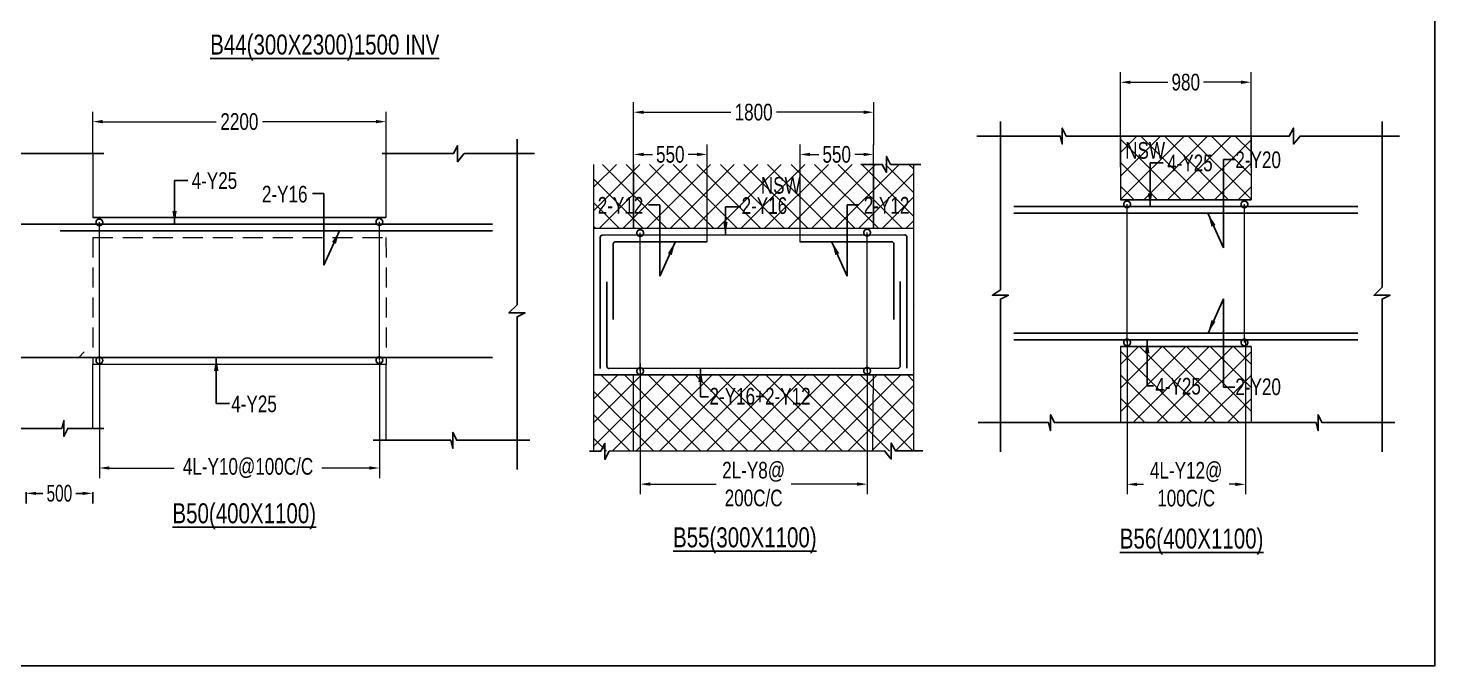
# Model space of a CAD drawing. Header units: millimetres. Extents: x -9667 to 132562, y -132456 to -91255.
# Drawn here: x 14493 to 25043, y -118688 to -113904 of the extents above; entities that cross this region are included whole.
import ezdxf

# ---------------------------------------------------------------- set-up
doc = ezdxf.new("R2010")
doc.units = ezdxf.units.MM
doc.header["$LTSCALE"] = 100
doc.header["$MEASUREMENT"] = 0
doc.linetypes.add('CONTINU', pattern=[0])
doc.linetypes.add('HIDDEN', pattern=[0.375, 0.25, -0.125])
doc.layers.get('Defpoints').update_dxf_attribs({"color": 1, "lineweight": 0})
for name, color, linetype in [('-S-ARROW', 253, 'Continuous'), ('-S-BMNO', 1, 'Continuous'), ('-S-MISC', 8, 'Continuous'), ('-STR-BEAM', 7, 'CONTINU'), ('-STR-REINF', 3, 'Continuous')]:
    doc.layers.add(name, color=color, linetype=linetype)
for name, color, linetype, lineweight in [('-S-STIRRUPS DIM', 6, 'Continuous', 9), ('-S-STIRUP', 11, 'Continuous', 9), ('-S-TEXT', 6, 'Continuous', 0), ('-STR-COLUMN', 5, 'HIDDEN', 13), ('S-COL HATCH', 9, 'Continuous', 0), ('SLAB LINE', 254, 'HIDDEN', 20)]:
    doc.layers.add(name, color=color, linetype=linetype, lineweight=lineweight)
doc.styles.add('BEAM-LS', font='romans.shx', dxfattribs={"width": 0.8})
doc.styles.add('SOBHA', font='swisscl.ttf', dxfattribs={"width": 0.9})
doc.styles.add('sobha.sed', font='swisscl.ttf')
doc.dimstyles.new('S-50', dxfattribs={"dimscale": 50, "dimtxt": 2.5, "dimasz": 2, "dimexe": 0.5, "dimexo": 0.25, "dimgap": 0.25, "dimtad": 0, "dimdec": 0, "dimrnd": 0.0005, "dimzin": 0, "dimdsep": 46, "dimtxsty": 'sobha.sed', "dimblk": 'OBLIQUE', "dimcen": 0.09, "dimclrd": 8, "dimclre": 8, "dimclrt": 6, "dimadec": 0, "dimazin": 0, "dimtfac": 1, "dimtdec": 0, "dimtofl": 0, "dimtmove": 2, "dimatfit": 3, "dimfxl": 0.18, "dimtolj": 1, "dimtzin": 0, "dimlwd": -1, "dimlwe": -1, "dimarcsym": 0})
doc.dimstyles.new('S-DIM50', dxfattribs={"dimscale": 50, "dimtxt": 2.5, "dimasz": 1.5, "dimexe": 1.5, "dimexo": 1, "dimgap": 0.5, "dimtad": 0, "dimdec": 0, "dimzin": 0, "dimdsep": 46, "dimtxsty": 'SOBHA', "dimcen": 0.09, "dimclrd": 256, "dimclre": 256, "dimclrt": 6, "dimadec": 5, "dimazin": 0, "dimtfac": 1, "dimtdec": 0, "dimtofl": 0, "dimtmove": 0, "dimatfit": 3, "dimfxl": 0.18, "dimtolj": 1, "dimtzin": 0, "dimlwd": -1, "dimlwe": -1, "dimarcsym": 0})
doc.dimstyles.new('STIRUP', dxfattribs={"dimscale": 50, "dimtxt": 2.5, "dimasz": 2.2, "dimexe": 0, "dimexo": 0, "dimgap": 0.5, "dimtad": 0, "dimdec": 0, "dimzin": 0, "dimdsep": 46, "dimtxsty": 'BEAM-LS', "dimblk": 'DOTSMALL', "dimcen": 0.09, "dimclrd": 256, "dimclre": 256, "dimclrt": 256, "dimadec": 5, "dimazin": 0, "dimtfac": 1, "dimtdec": 0, "dimtofl": 0, "dimtmove": 0, "dimatfit": 3, "dimldrblk": 'DOTSMALL', "dimfxl": 0, "dimfxlon": 1, "dimtolj": 1, "dimtzin": 0, "dimlwd": -1, "dimlwe": -1, "dimarcsym": 0})
pattern_1 = [(45, (279774.72, 2578.47), (-88.38835, 88.38835), []), (135, (279774.72, 2578.47), (-88.38835, -88.38835), [])]

# ---------------------------------------------------------------- blocks, each defined once
blk = doc.blocks.new('*D43')
at = {"layer": '-S-STIRRUPS DIM', "color": 251, "transparency": 16777216}
for p, q in [((14977, -114846), (14977, -114531)), ((17177, -114846), (17177, -114531)), ((15052, -114606), (15903, -114606)), ((17102, -114606), (16250, -114606))]:
    blk.add_line(p, q, dxfattribs=at)
for points in [[(15052, -114593), (15052, -114618), (14977, -114606)], [(17102, -114593), (17102, -114618), (17177, -114606)]]:
    blk.add_solid(points, dxfattribs=at)
at = {"layer": 'Defpoints', "color": 0, "transparency": 16777216}
for p in [(17177, -114606), (14977, -114846, 0), (17177, -114846, 0)]:
    blk.add_point(p, dxfattribs=at)
at = {"layer": '-S-STIRRUPS DIM', "color": 6, "transparency": 16777216, "insert": (16077, -114606), "char_height": 125, "attachment_point": 5, "style": 'sobha.sed'}
blk.add_mtext('\\A1;2200', dxfattribs=at)
blk = doc.blocks.new('*D85')
at = {"layer": '-S-STIRRUPS DIM', "color": 251, "transparency": 16777216}
for p, q in [((22685, -114946), (22685, -114235)), ((23665, -114953), (23665, -114235)), ((22760, -114310), (23041, -114310)), ((23590, -114310), (23309, -114310))]:
    blk.add_line(p, q, dxfattribs=at)
for points in [[(22760, -114298), (22760, -114323), (22685, -114310)], [(23590, -114298), (23590, -114323), (23665, -114310)]]:
    blk.add_solid(points, dxfattribs=at)
at = {"layer": 'Defpoints', "color": 0, "transparency": 16777216}
for p in [(23665, -114310), (22685, -114946), (23665, -114953)]:
    blk.add_point(p, dxfattribs=at)
at = {"layer": '-S-STIRRUPS DIM', "color": 6, "transparency": 16777216, "insert": (23175, -114310), "char_height": 125, "attachment_point": 5, "style": 'sobha.sed'}
blk.add_mtext('\\A1;980', dxfattribs=at)
blk = doc.blocks.new('_Oblique')
at = {"color": 0, "linetype": 'ByBlock', "lineweight": -2}
blk.add_line((-0.5, -0.5), (0.5, 0.5), dxfattribs=at)
blk = doc.blocks.new('*D86')
at = {"layer": '-S-STIRRUPS DIM', "color": 251, "transparency": 16777216}
for p, q in [((22735, -116251), (22735, -117401)), ((23622, -116243), (23622, -117401)), ((22810, -117326), (22857, -117326)), ((23547, -117326), (23500, -117326))]:
    blk.add_line(p, q, dxfattribs=at)
for points in [[(22810, -117314), (22810, -117339), (22735, -117326)], [(23547, -117314), (23547, -117339), (23622, -117326)]]:
    blk.add_solid(points, dxfattribs=at)
at = {"layer": 'Defpoints', "color": 0, "transparency": 16777216}
for p in [(22735, -116251, 0), (23622, -116243, 0), (22735, -117326)]:
    blk.add_point(p, dxfattribs=at)
at = {"layer": '-S-STIRRUPS DIM', "color": 6, "transparency": 16777216, "insert": (23178, -117326), "char_height": 125, "attachment_point": 5, "style": 'sobha.sed'}
blk.add_mtext('\\A1;4L-Y12@\\P100C/C', dxfattribs=at)
blk = doc.blocks.new('_DotSmall')
at = {"color": 0, "linetype": 'ByBlock', "const_width": 0.5}
blk.add_lwpolyline([(-0.0625, 0, 1), (0.0625, 0, 1)], format="xyb", close=True, dxfattribs=at)
blk = doc.blocks.new('*D87')
at = {"layer": '-S-STIRUP', "ltscale": 100, "transparency": 16777216}
blk.add_line((23615, -116262), (23615, -115226), dxfattribs=at)
at = {"layer": 'Defpoints', "color": 0, "linetype": 'CONTINU', "ltscale": 100, "transparency": 16777216}
for p in [(23615, -115226), (23615, -115226), (23615, -116262)]:
    blk.add_point(p, dxfattribs=at)
at = {"layer": '-S-STIRUP', "linetype": 'CONTINU', "ltscale": 100, "transparency": 16777216, "xscale": 100, "yscale": 100, "zscale": 100}
for p, rotation in [((23615, -115226), 90), ((23615, -116262), 270)]:
    blk.add_blockref('_DotSmall', p, dxfattribs=dict(at, rotation=rotation))
blk = doc.blocks.new('*D88')
at = {"layer": '-S-STIRUP', "ltscale": 100, "transparency": 16777216}
blk.add_line((22735, -116262), (22735, -115226), dxfattribs=at)
at = {"layer": 'Defpoints', "color": 0, "linetype": 'CONTINU', "ltscale": 100, "transparency": 16777216}
for p in [(22735, -115226), (22735, -115226), (22735, -116262)]:
    blk.add_point(p, dxfattribs=at)
at = {"layer": '-S-STIRUP', "linetype": 'CONTINU', "ltscale": 100, "transparency": 16777216, "xscale": 100, "yscale": 100, "zscale": 100}
for p, rotation in [((22735, -115226), 90), ((22735, -116262), 270)]:
    blk.add_blockref('_DotSmall', p, dxfattribs=dict(at, rotation=rotation))
blk = doc.blocks.new('*D94')
at = {"layer": '-S-STIRUP', "ltscale": 100, "transparency": 16777216}
blk.add_line((17127, -116395), (17127, -115358), dxfattribs=at)
at = {"layer": 'Defpoints', "color": 0, "linetype": 'CONTINU', "ltscale": 100, "transparency": 16777216}
for p in [(17127, -115358), (17127, -115358), (17127, -116395)]:
    blk.add_point(p, dxfattribs=at)
at = {"layer": '-S-STIRUP', "linetype": 'CONTINU', "ltscale": 100, "transparency": 16777216, "xscale": 100, "yscale": 100, "zscale": 100}
for p, rotation in [((17127, -115358), 90), ((17127, -116395), 270)]:
    blk.add_blockref('_DotSmall', p, dxfattribs=dict(at, rotation=rotation))
blk = doc.blocks.new('*D97')
at = {"layer": '-S-STIRUP', "ltscale": 100, "transparency": 16777216}
blk.add_line((15027, -116397), (15027, -115361), dxfattribs=at)
at = {"layer": 'Defpoints', "color": 0, "linetype": 'CONTINU', "ltscale": 100, "transparency": 16777216}
for p in [(15027, -115361), (15027, -115361), (15027, -116397)]:
    blk.add_point(p, dxfattribs=at)
at = {"layer": '-S-STIRUP', "linetype": 'CONTINU', "ltscale": 100, "transparency": 16777216, "xscale": 100, "yscale": 100, "zscale": 100}
for p, rotation in [((15027, -115361), 90), ((15027, -116397), 270)]:
    blk.add_blockref('_DotSmall', p, dxfattribs=dict(at, rotation=rotation))
blk = doc.blocks.new('*D109')
at = {"layer": '-S-STIRRUPS DIM', "color": 251, "transparency": 16777216}
for p, q in [((15027, -116375), (15027, -117279)), ((17127, -116401), (17127, -117279)), ((15102, -117204), (15588, -117204)), ((17052, -117204), (16696, -117204))]:
    blk.add_line(p, q, dxfattribs=at)
for points in [[(15102, -117191), (15102, -117216), (15027, -117204)], [(17052, -117191), (17052, -117216), (17127, -117204)]]:
    blk.add_solid(points, dxfattribs=at)
at = {"layer": 'Defpoints', "color": 0, "transparency": 16777216}
for p in [(15027, -116375, 0), (17127, -116401, 178587), (15027, -117204)]:
    blk.add_point(p, dxfattribs=at)
at = {"layer": '-S-STIRRUPS DIM', "color": 6, "transparency": 16777216, "insert": (16142, -117204), "char_height": 125, "attachment_point": 5, "style": 'sobha.sed'}
blk.add_mtext('\\A1;4L-Y10@100C/C', dxfattribs=at)
blk = doc.blocks.new('*D695')
at = {"layer": '-S-STIRRUPS DIM', "color": 251, "transparency": 16777216}
for p, q in [((19083, -116420), (19083, -117400)), ((20785, -116463), (20785, -117400)), ((19158, -117325), (19653, -117325)), ((20710, -117325), (20216, -117325))]:
    blk.add_line(p, q, dxfattribs=at)
for points in [[(19158, -117312), (19158, -117337), (19083, -117325)], [(20710, -117312), (20710, -117337), (20785, -117325)]]:
    blk.add_solid(points, dxfattribs=at)
at = {"layer": 'Defpoints', "color": 0, "transparency": 16777216}
for p in [(19083, -116420, 178587), (20785, -116463, 0), (20785, -117325)]:
    blk.add_point(p, dxfattribs=at)
at = {"layer": '-S-STIRRUPS DIM', "color": 6, "transparency": 16777216, "insert": (19934, -117325), "char_height": 125, "attachment_point": 5, "style": 'sobha.sed'}
blk.add_mtext('\\A1;2L-Y8@\\P200C/C', dxfattribs=at)
blk = doc.blocks.new('*D698')
at = {"layer": '-S-STIRRUPS DIM', "color": 251, "transparency": 16777216}
for p, q in [((19033, -114870), (19033, -114460)), ((20835, -114779), (20835, -114460)), ((19108, -114535), (19762, -114535)), ((20760, -114535), (20106, -114535))]:
    blk.add_line(p, q, dxfattribs=at)
for points in [[(19108, -114523), (19108, -114548), (19033, -114535)], [(20760, -114523), (20760, -114548), (20835, -114535)]]:
    blk.add_solid(points, dxfattribs=at)
at = {"layer": 'Defpoints', "color": 0, "transparency": 16777216}
for p in [(20835, -114535), (20835, -114779, 0), (19033, -114870, 0)]:
    blk.add_point(p, dxfattribs=at)
at = {"layer": '-S-STIRRUPS DIM', "color": 6, "transparency": 16777216, "insert": (19934, -114535), "char_height": 125, "attachment_point": 5, "style": 'sobha.sed'}
blk.add_mtext('\\A1;1800', dxfattribs=at)
blk = doc.blocks.new('*D696')
at = {"layer": '-S-STIRUP', "ltscale": 100, "transparency": 16777216}
blk.add_line((19083, -116477), (19083, -115441), dxfattribs=at)
at = {"layer": 'Defpoints', "color": 0, "linetype": 'CONTINU', "ltscale": 100, "transparency": 16777216}
for p in [(19083, -115441), (19083, -115441), (19083, -116477)]:
    blk.add_point(p, dxfattribs=at)
at = {"layer": '-S-STIRUP', "linetype": 'CONTINU', "ltscale": 100, "transparency": 16777216, "xscale": 100, "yscale": 100, "zscale": 100}
for p, rotation in [((19083, -115441), 90), ((19083, -116477), 270)]:
    blk.add_blockref('_DotSmall', p, dxfattribs=dict(at, rotation=rotation))
blk = doc.blocks.new('*D697')
at = {"layer": '-S-STIRUP', "ltscale": 100, "transparency": 16777216}
blk.add_line((20785, -116475), (20785, -115438), dxfattribs=at)
at = {"layer": 'Defpoints', "color": 0, "linetype": 'CONTINU', "ltscale": 100, "transparency": 16777216}
for p in [(20785, -115438), (20785, -115438), (20785, -116475)]:
    blk.add_point(p, dxfattribs=at)
at = {"layer": '-S-STIRUP', "linetype": 'CONTINU', "ltscale": 100, "transparency": 16777216, "xscale": 100, "yscale": 100, "zscale": 100}
for p, rotation in [((20785, -115438), 90), ((20785, -116475), 270)]:
    blk.add_blockref('_DotSmall', p, dxfattribs=dict(at, rotation=rotation))
blk = doc.blocks.new('*D700')
at = {"layer": '-S-STIRRUPS DIM', "color": 251, "transparency": 16777216}
for p, q in [((19033, -115409), (19033, -114777)), ((19585, -115507), (19585, -114777)), ((19108, -114852), (19175, -114852)), ((19510, -114852), (19444, -114852))]:
    blk.add_line(p, q, dxfattribs=at)
for points in [[(19108, -114839), (19108, -114864), (19033, -114852)], [(19510, -114839), (19510, -114864), (19585, -114852)]]:
    blk.add_solid(points, dxfattribs=at)
at = {"layer": 'Defpoints', "color": 0, "transparency": 16777216}
for p in [(19033, -114852), (19033, -115409, 0), (19585, -115507, 0)]:
    blk.add_point(p, dxfattribs=at)
at = {"layer": '-S-STIRRUPS DIM', "color": 6, "transparency": 16777216, "insert": (19309, -114852), "char_height": 125, "attachment_point": 5, "style": 'sobha.sed'}
blk.add_mtext('\\A1;550', dxfattribs=at)
blk = doc.blocks.new('*D699')
at = {"layer": '-S-STIRRUPS DIM', "color": 251, "transparency": 16777216}
for p, q in [((20282, -115507), (20282, -114777)), ((20833, -115409), (20833, -114777)), ((20357, -114852), (20423, -114852)), ((20758, -114852), (20692, -114852))]:
    blk.add_line(p, q, dxfattribs=at)
for points in [[(20357, -114839), (20357, -114864), (20282, -114852)], [(20758, -114839), (20758, -114864), (20833, -114852)]]:
    blk.add_solid(points, dxfattribs=at)
at = {"layer": 'Defpoints', "color": 0, "transparency": 16777216}
for p in [(20833, -114852), (20833, -115409, 0), (20282, -115507, 0)]:
    blk.add_point(p, dxfattribs=at)
at = {"layer": '-S-STIRRUPS DIM', "color": 6, "transparency": 16777216, "insert": (20557, -114852), "char_height": 125, "attachment_point": 5, "style": 'sobha.sed'}
blk.add_mtext('\\A1;550', dxfattribs=at)
blk = doc.blocks.new('*D800')
at = {"transparency": 16777216}
for p, q in [((14477, -117385), (14477, -117469)), ((14552, -117394), (14603, -117394)), ((14902, -117394), (14850, -117394)), ((14977, -117385), (14977, -117469))]:
    blk.add_line(p, q, dxfattribs=at)
for points in [[(14552, -117382), (14552, -117406), (14477, -117394)], [(14902, -117382), (14902, -117406), (14977, -117394)]]:
    blk.add_solid(points, dxfattribs=at)
at = {"layer": 'Defpoints', "color": 0, "transparency": 16777216}
for p in [(14477, -116907), (14977, -116907), (14977, -117394)]:
    blk.add_point(p, dxfattribs=at)
at = {"color": 6, "transparency": 16777216, "insert": (14727, -117394), "char_height": 125, "attachment_point": 5, "style": 'SOBHA'}
blk.add_mtext('\\A1;500', dxfattribs=at)

msp = doc.modelspace()

# ---------------------------------------------------------------- hatches: boundary and pattern name
at = {"layer": 'S-COL HATCH'}
h = msp.add_hatch(dxfattribs=at)
h.set_pattern_fill('ANSI37', color=252, scale=1000)
h.set_pattern_definition([(45, (289226.19, 1973.96), (-88.38835, 88.38835), []), (135, (289226.19, 1973.96), (-88.38835, -88.38835), [])])
h.paths.add_polyline_path([(23665, -116292.6), (22685, -116292.6), (22685, -116863.5), (23665, -116863.5)])
h.paths.add_polyline_path([(22685, -115192.6), (23665, -115192.6), (23665, -114713.5), (22685, -114713.5)])
h = msp.add_hatch(dxfattribs=at)
h.set_pattern_fill('ANSI37', color=252, scale=1000)
h.set_pattern_definition(pattern_1)
h.paths.add_polyline_path([(18733.4, -115407.5), (21133.4, -115407.5), (21133.4, -114926.1), (18733.4, -114926.1)])
h = msp.add_hatch(dxfattribs=at)
h.set_pattern_fill('ANSI37', color=252, scale=1000)
h.set_pattern_definition(pattern_1)
h.paths.add_polyline_path([(21133.4, -116505.4), (18733.4, -116505.4), (18733.4, -117078.4), (21133.4, -117078.4)])

# ---------------------------------------------------------------- linework, layer by layer
at = {"layer": '-S-ARROW'}
msp.add_lwpolyline([(-9667.5, -91255), (25043.3, -91255), (25043.3, -118687.9), (-9667.5, -118687.9)], close=True, dxfattribs=at)
at = {"layer": '-S-MISC', "linetype": 'ByBlock', "ltscale": 1000, "elevation": 0}
for points in [[(22819.5, -114713.5), (22277.4, -114713.5), (22248.9, -114653.8), (22248.9, -114774), (22233.7, -114713.5), (21609.1, -114713.5)], [(22819.5, -114713.5), (23951.5, -114713.5), (23982.4, -114653.8), (23982.4, -114774), (24032.2, -114713.5), (24779.2, -114713.5)], [(24648, -117081.5), (24648, -115936.8), (24707.7, -115908.4), (24587.5, -115908.4), (24648, -115847.2), (24648, -114605.4)], [(15061, -114845.9), (11677.1, -114845.9), (11648.6, -114786.3), (11648.6, -114906.4), (11633.5, -114845.9), (9417, -114845.9)], [(17147, -114845.9), (17683.2, -114845.9), (17714.1, -114786.3), (17714.1, -114906.5), (17763.9, -114845.9), (18290.9, -114845.9)], [(21189.2, -114926.1), (20961.3, -114926.1), (20930.5, -114866.4), (20930.5, -114986.6), (20898.5, -114926.3), (20739.2, -114926.3)], [(15061, -116906.9), (14790.1, -116906.9), (14761.6, -116966.5), (14761.6, -116846.4), (14746.5, -116906.9), (14418, -116906.9)], [(23665, -116863.5), (22189.5, -116863.5), (22161, -116803.8), (22161, -116924), (22145.9, -116863.5), (21616.9, -116863.5)], [(24743.7, -116863.5), (24195.8, -116863.5), (24167.3, -116803.8), (24167.3, -116924), (24152.2, -116863.5), (23569.2, -116863.5)], [(18255.4, -116995.9), (17707.5, -116995.9), (17679, -116936.3), (17679, -117056.5), (17663.9, -116995.9), (17080.9, -116995.9)], [(18702.2, -117078.4), (18787.9, -117078.4), (18818.8, -117018.8), (18818.8, -117138.9), (18851.7, -117078.4), (20827.9, -117076.2)], [(21204.2, -117076.1), (20997.4, -117076.1), (20966.5, -117016.4), (20966.5, -117136.6), (20916.7, -117076.1), (20739.2, -117076.3)]]:
    msp.add_lwpolyline(points, dxfattribs=at)
at = {"layer": '-S-MISC', "linetype": 'ByBlock', "ltscale": 1000}
for points in [[(21785, -117081.5), (21785, -115936.8), (21844.7, -115908.4), (21724.5, -115908.4), (21785, -115868.2), (21785, -114605.4)], [(18159.8, -117213.9), (18159.8, -116069.3), (18219.4, -116040.8), (18099.2, -116040.8), (18159.8, -115979.7), (18159.8, -114737.8)]]:
    msp.add_lwpolyline(points, dxfattribs=at)
at = {"layer": '-STR-BEAM'}
for p, q in [((22685, -115192.6), (23665, -115192.6, 0)), ((14976.7, -115325, 0), (17176.7, -115325, 0)), ((21133.4, -115405.4, 0), (18733.4, -115407.5, 0)), ((22685, -116292.6), (23665, -116292.6, 0)), ((14976.7, -116427.6), (17176.7, -116425)), ((21133.4, -116505.4, 0), (18733.4, -116505.4, 0))]:
    msp.add_line(p, q, dxfattribs=at)
at = {"layer": '-STR-COLUMN', "linetype": 'Continuous', "ltscale": 10}
for p, q in [((22685, -114713.5), (22685, -115192.6)), ((23665, -114713.5), (23665, -115192.6)), ((14976.7, -114845.9), (14976.7, -115325)), ((17176.7, -114845.9), (17176.7, -115325)), ((18733.4, -114928.4, 0), (18733.4, -117078.4, 0)), ((19033.4, -114928.4, 0), (19033.4, -115407.3, 0)), ((20833.4, -114928.4, 0), (20833.4, -115405.7, 0)), ((21133.4, -114926.1, 0), (21133.4, -117076.1, 0)), ((21133.4, -114928.5, 0), (21133.4, -117078.5, 0)), ((22685, -116292.6), (22685, -116863.5)), ((23665, -116292.6), (23665, -116863.5)), ((14976.7, -116906.7), (14976.7, -116427.6)), ((17176.7, -116425), (17176.7, -116995.9)), ((19033.5, -117078.2, 0), (19033.4, -116506.3, 0)), ((20827.9, -117076.2, 0), (20833.4, -116507.9, 0))]:
    msp.add_line(p, q, dxfattribs=at)
at = {"layer": '-STR-REINF', "ltscale": 10}
for p, q in [((21885, -115242.6, 0), (24465, -115242.6, 0)), ((21885, -115292.6, 0), (24465, -115292.6, 0)), ((4776.7, -115375, 0), (17976.7, -115375, 0)), ((14733, -115425, 0), (17976.7, -115425, 0)), ((18783.4, -115472.5, 0), (18783.4, -116458.2, 0)), ((21068.4, -115455.2, 0), (18798.4, -115457.5, 0)), ((18881.3, -115522, 0), (18881.3, -116090.4, 0)), ((18895.8, -115507, 0), (19585.2, -115507.1, 0)), ((20971, -115507, 0), (20281.6, -115507.1, 0)), ((20985.5, -115522, 0), (20985.5, -116090.4, 0)), ((21083.4, -115470.2, 0), (21083.4, -116455.8, 0)), ((18833.4, -115807.5, 0), (18833.4, -116442.5, 0)), ((21033.4, -115805.2, 0), (21033.4, -116440.2, 0)), ((21140.6, -115985.2, 0), (21140.1, -115985.2, 0)), ((24465, -116192.6, 0), (21885, -116192.6, 0)), ((24465, -116242.6, 0), (21885, -116242.6, 0)), ((17976.7, -116375, 0), (4776.7, -116375, 0)), ((18848.4, -116457.5, 0), (21018.4, -116455.2, 0))]:
    msp.add_line(p, q, dxfattribs=at)
at = {"layer": '-STR-REINF', "ltscale": 10, "elevation": 0}
msp.add_lwpolyline([(14873, -116375), (14913.6, -116333.6)], dxfattribs=at)
at = {"layer": '-STR-REINF', "ltscale": 10}
for centre, start, end in [((18798.4, -115472.5, 0), 90, 180), ((18896.3, -115522, 0), 89.98857, 180), ((20970.5, -115522, 0), 0, 90.01143), ((21068.4, -115470.2, 0), 0, 90), ((18848.4, -116442.5, 0), 180, 270), ((21018.4, -116440.2, 0), 270, 0)]:
    msp.add_arc(centre, 15, start, end, dxfattribs=at)
at = {"layer": 'SLAB LINE', "color": 8, "linetype": 'HIDDEN', "ltscale": 6}
for p, q in [((14976.7, -115475, 0), (17176.7, -115475, 0)), ((14976.7, -115475, 0), (14977.8, -116427.6)), ((17176.7, -115475, 0), (17177.8, -116425))]:
    msp.add_line(p, q, dxfattribs=at)

# ---------------------------------------------------------------- texts
at = {"layer": '-S-BMNO', "color": 4, "linetype": 'Continuous', "style": 'sobha.sed'}
for s, p in [('%%UB44(300X2300)1500 INV', (15858.1, -114102.5, 0)), ('%%UB50(400X1100)', (15575, -117618.4, 0)), ('%%UB55(300X1100)', (19329.4, -117798.8)), ('%%UB56(400X1100)', (22680.3, -117808, 0))]:
    msp.add_text(s, height=150, dxfattribs=at).set_placement(p)
at = {"layer": '-S-TEXT', "color": 6, "style": 'sobha.sed'}
for p in [(22720.6, -114884, 0), (19987.9, -115145.9, 0)]:
    msp.add_text('NSW', height=125, dxfattribs=at).set_placement(p)
at = {"layer": '-S-TEXT', "color": 6, "char_height": 125, "style": 'sobha.sed'}
for s, insert, attachment_point in [('\\A1;4-Y25', (23377, -114853, 0), 3), ('\\A1;2-Y20', (23888.8, -114956.1, 0), 9), ('\\A1;4-Y25', (16060.7, -114985.4, 0), 3), ('\\A1;2-Y16', (16246.1, -115086.8, 0), 1), ('\\A1;2-Y12', (18764.8, -115171, 0), 1), ('\\A1;2-Y16', (19843.8, -115173.2), 1), ('\\A1;2-Y12', (21102, -115171, 0), 3), ('\\A1;4-Y25', (23288.1, -116527.6, 0), 3), ('\\A1;2-Y20', (23888.8, -116531.8, 0), 3), ('\\A1;4-Y25', (16357.8, -116660, 0), 3), ('\\A1;2-Y16+2-Y12', (19603, -116602.8), 1)]:
    msp.add_mtext(s, dxfattribs=dict(at, insert=insert, attachment_point=attachment_point))

# ---------------------------------------------------------------- dimensions: what is measured, and where the dimension line sits
at = {"layer": '-S-STIRRUPS DIM'}
for base, p1, p2, picture, middle in [((23665, -114310.5), (22685, -114946.5), (23665, -114953), '*D85', (23175, -114310.5)), ((20835, -114535.4), (19033.4, -114870.5, 0), (20835, -114778.9, 0), '*D698', (19934.2, -114535.4)), ((17176.7, -114605.7), (14976.7, -114845.9, 0), (17176.7, -114845.9, 0), '*D43', (16076.7, -114605.7)), ((20833.4, -114851.6, 0), (20281.6, -115507.1, 0), (20833.4, -115409.4, 0), '*D699', (20557.5, -114851.6, 0))]:
    dim = msp.add_linear_dim(base=base, p1=p1, p2=p2, dimstyle='S-DIM50', override={"dimscale": 1, "dimtxt": 125, "dimasz": 75, "dimexe": 75, "dimexo": 0, "dimgap": 25, "dimrnd": 5, "dimtxsty": 'sobha.sed', "dimsah": 1, "dimcen": 4.5, "dimclrd": 251, "dimclre": 251, "dimfxl": 75}, dxfattribs=at)
    dim.commit()
    dim.dimension.update_dxf_attribs({"geometry": picture, "text_midpoint": middle})
dim = msp.add_linear_dim(base=(19033.4, -114851.6, 0), p1=(19585.2, -115507.1, 0), p2=(19033.4, -115409.4, 0), angle=180, dimstyle='S-DIM50', override={"dimscale": 1, "dimtxt": 125, "dimasz": 75, "dimexe": 75, "dimexo": 0, "dimgap": 25, "dimrnd": 5, "dimtxsty": 'sobha.sed', "dimsah": 1, "dimcen": 4.5, "dimclrd": 251, "dimclre": 251, "dimfxl": 75}, dxfattribs=at)
dim.commit()
dim.dimension.update_dxf_attribs({"geometry": '*D700', "text_midpoint": (19309.3, -114851.6, 0)})
for base, p1, p2, text, picture, middle in [((22735, -117326.2, 0), (23621.5, -116242.6, 0), (22735, -116250.6), '4L-Y12@\\X100C/C', '*D86', (23178.3, -117326.2, 0)), ((15026.7, -117203.6, 0), (17127.1, -116401, 178586.6), (15026.7, -116375), '4L-Y10@100C/C', '*D109', (16142, -117203.6, 0))]:
    dim = msp.add_linear_dim(base=base, p1=p1, p2=p2, angle=180, text=text, dimstyle='S-DIM50', override={"dimscale": 1, "dimtxt": 125, "dimasz": 75, "dimexe": 75, "dimexo": 0, "dimgap": 25, "dimtxsty": 'sobha.sed', "dimsah": 1, "dimcen": 4.5, "dimclrd": 251, "dimclre": 251, "dimfxl": 75}, dxfattribs=at)
    dim.commit()
    dim.dimension.update_dxf_attribs({"geometry": picture, "text_midpoint": middle, "dimtype": 160})
dim = msp.add_linear_dim(base=(20785, -117324.9), p1=(19083.3, -116420.3, 178586.6), p2=(20785, -116463.4, 0), text='2L-Y8@\\P200C/C', dimstyle='S-DIM50', override={"dimscale": 1, "dimtxt": 125, "dimasz": 75, "dimexe": 75, "dimexo": 0, "dimgap": 25, "dimtxsty": 'sobha.sed', "dimsah": 1, "dimcen": 4.5, "dimclrd": 251, "dimclre": 251, "dimfxl": 75}, dxfattribs=at)
dim.commit()
dim.dimension.update_dxf_attribs({"geometry": '*D695', "text_midpoint": (19934.1, -117324.9)})
at = {"layer": '-S-STIRUP', "linetype": 'CONTINU', "ltscale": 100}
for base, p1, p2, picture, middle in [((22735, -115225.6), (22735, -116262.3), (22735, -115225.6), '*D88', (22735, -115743.9)), ((23615.3, -115225.6, 178586.6), (23615.3, -116262.3, 178586.6), (23615.3, -115225.6, 178586.6), '*D87', (23615.3, -115743.9, 178586.6)), ((15026.7, -115360.6), (15026.7, -116397.3), (15026.7, -115360.6), '*D97', (15026.7, -115878.9)), ((17127, -115358, 178586.6), (17127, -116394.8, 178586.6), (17127, -115358, 178586.6), '*D94', (17127, -115876.4, 178586.6)), ((19083.3, -115440.5, 178586.6), (19083.3, -116477.2, 178586.6), (19083.3, -115440.5, 178586.6), '*D696', (19083.3, -115958.9, 178586.6)), ((20785, -115438.4, 0), (20785, -116475.1, 0), (20785, -115438.4, 0), '*D697', (20785, -115956.8, 0))]:
    dim = msp.add_linear_dim(base=base, p1=p1, p2=p2, angle=90, text=' ', dimstyle='STIRUP', override={"dimasz": 2}, dxfattribs=at)
    dim.commit()
    dim.dimension.update_dxf_attribs({"geometry": picture, "text_midpoint": middle})
at = {"color": 1}
dim = msp.add_linear_dim(base=(14976.7, -117394), p1=(14476.7, -116906.7), p2=(14976.7, -116906.7), dimstyle='S-DIM50', override={"dimfxlon": 1, "dimarcsym": 2}, dxfattribs=at)
dim.commit()
dim.dimension.update_dxf_attribs({"geometry": '*D800', "text_midpoint": (14726.7, -117394)})

# ---------------------------------------------------------------- leaders
at = {"layer": '-S-MISC'}
for points in [[(23341.9, -115296.2, 0), (23457.4, -115553.2, 0), (23457.4, -114889.3, 0), (23542.8, -114889.3, 0)], [(22907.2, -115242.6, 0), (22907.2, -114914.8, 0), (23006.2, -114914.8, 0)], [(15590.9, -115375, 0), (15590.9, -115047.2, 0), (15689.9, -115047.2, 0)], [(16827.2, -115424.5, 0), (16711.7, -115681.5, 0), (16711.7, -115145.6, 0), (16626.3, -115145.6, 0)], [(19346, -115508.7, 0), (19230.5, -115765.7, 0), (19230.5, -115229.8, 0), (19145.1, -115229.8, 0)], [(20520.8, -115508.7, 0), (20636.3, -115765.7, 0), (20636.3, -115229.8, 0), (20721.7, -115229.8, 0)], [(23341.9, -116191.7, 0), (23457.4, -115934.7, 0), (23457.4, -116598.6, 0), (23542.8, -116598.6, 0)], [(22885.8, -116242.6, 0), (22885.8, -116586.4, 0), (22932.8, -116586.4, 0)], [(15903.5, -116375, 0), (15903.5, -116718.7, 0), (16002.5, -116718.7, 0)]]:
    msp.add_leader(points, dimstyle='S-50', dxfattribs=at)
at = {"layer": '-S-MISC', "annotation_type": 0, "has_hookline": 1, "hookline_direction": 1, "text_width": 353.5}
msp.add_leader([(19722.4, -115457.5), (19722.4, -115244.8), (19838.8, -115244.8)], dimstyle='S-50', dxfattribs=at)
at = {"layer": '-S-MISC', "annotation_type": 0, "has_hookline": 1, "hookline_direction": 1, "text_width": 863, "horizontal_direction": (-1, 0, 0)}
msp.add_leader([(19535.7, -116457.5), (19535.7, -116670.3), (19596.4, -116670.3)], dimstyle='S-50', dxfattribs=at)

doc.saveas('drawing.dxf')
